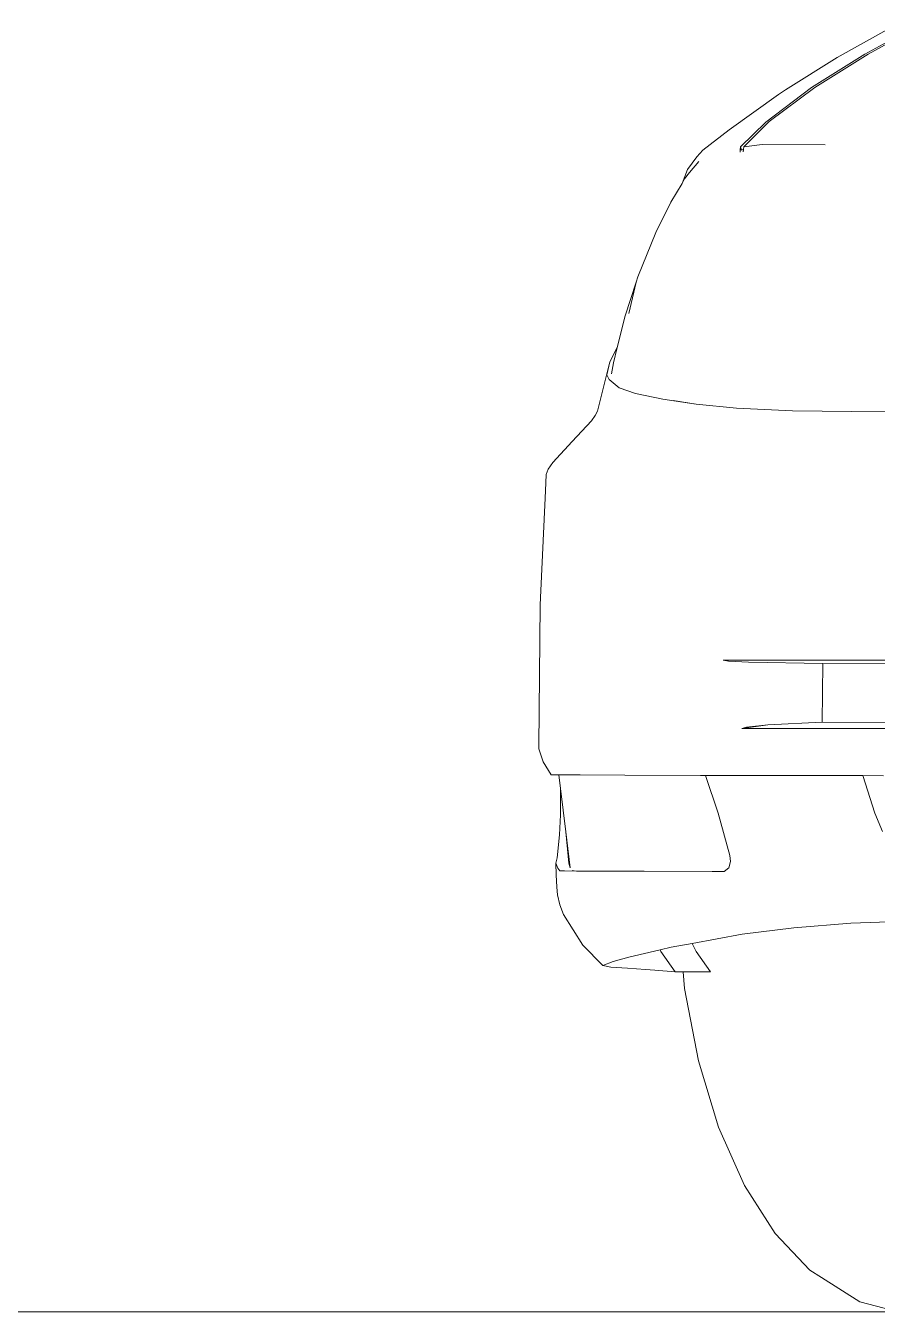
# Model space of a CAD drawing. Header units: inches. Extents: x 1944 to 3775, y -462 to 1299.
# Drawn here: x 3254.16 to 3279.13, y 1212.06 to 1249.77 of the extents above; entities that cross this region are included whole.
import ezdxf

# ---------------------------------------------------------------- set-up
doc = ezdxf.new("R2010")
doc.units = ezdxf.units.IN
doc.header["$MEASUREMENT"] = 0
doc.layers.add('CAR', color=173, linetype='Continuous', lineweight=13)

# ---------------------------------------------------------------- blocks, each defined once
blk = doc.blocks.new('A$C40BF4DA2')
at = {"layer": 'CAR'}
for p, q in [((106.253, 36.863), (104.748, 37.7)), ((104.846, 37.701), (106.35, 36.864)), ((105.706, 37.584), (107.168, 36.767)), ((107.821, 35.89), (106.253, 36.863)), ((106.35, 36.864), (107.922, 35.891)), ((107.168, 36.767), (108.682, 35.819)), ((109.163, 34.89), (107.821, 35.89)), ((107.922, 35.891), (109.26, 34.871)), ((108.886, 35.685), (108.682, 35.819)), ((110.337, 34.649), (108.886, 35.685)), ((109.904, 34.155), (109.163, 34.89)), ((109.26, 34.871), (110.002, 34.155)), ((111.109, 34.055), (110.337, 34.649)), ((107.513, 34.212), (109.369, 34.217)), ((109.369, 34.217), (109.904, 34.155)), ((109.913, 34.073), (109.904, 34.155)), ((109.952, 34.068), (109.913, 34.073)), ((109.919, 34.009), (109.913, 34.073)), ((109.965, 34.052), (109.97, 34.066)), ((109.97, 34.066), (110.002, 34.155)), ((110.008, 34.062), (109.97, 34.066)), ((110.002, 34.155), (110.008, 34.062)), ((110.008, 34.062), (110.012, 33.994)), ((111.109, 34.055), (111.281, 33.857)), ((111.223, 33.718), (111.496, 33.403)), ((111.281, 33.857), (111.55, 33.488)), ((111.638, 33.209), (111.496, 33.403)), ((111.55, 33.488), (111.715, 33.078)), ((111.715, 33.078), (111.638, 33.209)), ((112.039, 32.525), (111.715, 33.078)), ((112.039, 32.525), (112.487, 31.644)), ((112.487, 31.644), (113.015, 30.342)), ((113.055, 30.183), (113.015, 30.342)), ((113.055, 30.183), (113.381, 29.193)), ((113.055, 30.183), (113.279, 29.269)), ((113.612, 28.266), (113.381, 29.193)), ((113.612, 28.266), (113.832, 27.854)), ((113.722, 27.823), (113.612, 28.266)), ((113.785, 27.498), (113.722, 27.823)), ((113.832, 27.854), (113.916, 27.469)), ((114.196, 26.404), (113.832, 27.854)), ((113.851, 27.329), (113.56, 27.083)), ((113.916, 27.469), (113.851, 27.329)), ((113.084, 26.919), (112.28, 26.755)), ((113.56, 27.083), (113.084, 26.919)), ((108.48, 26.409), (106.734, 26.394)), ((110.115, 26.494), (108.48, 26.409)), ((111.296, 26.611), (110.115, 26.494)), ((112.28, 26.755), (111.296, 26.611)), ((111.97, 26.717), (111.296, 26.611)), ((114.259, 26.279), (114.196, 26.404)), ((106.734, 26.394), (105.511, 26.387)), ((114.373, 26.122), (114.259, 26.279)), ((114.937, 25.513), (114.373, 26.122)), ((115.504, 24.895), (114.937, 25.513)), ((115.639, 24.7), (115.504, 24.895)), ((115.694, 24.55), (115.639, 24.7)), ((115.714, 24.072), (115.694, 24.55)), ((115.714, 24.072), (115.872, 20.724)), ((115.913, 16.589), (115.872, 20.724)), ((77.748, 19.067), (110.509, 19.107)), ((107.588, 19.004), (101.745, 18.995)), ((109.769, 19.05), (107.588, 19.004)), ((107.588, 19.004), (107.601, 17.284)), ((110.354, 19.074), (109.769, 19.05)), ((110.509, 19.107), (110.354, 19.074)), ((78.63, 17.068), (109.96, 17.105)), ((107.601, 17.284), (101.625, 17.275)), ((107.601, 17.284), (109.195, 17.205)), ((109.195, 17.205), (109.828, 17.137)), ((109.195, 17.205), (109.96, 17.105)), ((109.828, 17.137), (109.96, 17.105)), ((115.786, 16.12), (115.911, 16.506)), ((115.911, 16.506), (115.913, 16.589)), ((115.556, 15.746), (115.786, 16.12)), ((106.415, 15.72), (105.804, 15.718)), ((106.415, 15.72), (106.057, 14.623)), ((111.03, 15.727), (106.415, 15.72)), ((110.659, 14.616), (111.03, 15.727)), ((111.03, 15.727), (111.17, 15.727)), ((111.17, 15.727), (113.396, 15.733)), ((113.396, 15.733), (114.697, 15.743)), ((114.697, 15.743), (115.326, 15.745)), ((115.277, 15.339), (115.326, 15.745)), ((115.326, 15.745), (115.368, 15.746)), ((115.368, 15.746), (115.556, 15.746)), ((115.124, 14.076), (115.277, 15.339)), ((115.275, 15.195), (115.277, 15.339)), ((115.275, 15.195), (115.281, 14.574)), ((106.057, 14.623), (105.832, 14.082)), ((110.311, 13.379), (110.659, 14.616)), ((115.281, 14.574), (115.307, 13.984)), ((114.995, 13.014), (115.124, 14.076)), ((115.034, 13.155), (115.124, 14.076)), ((115.307, 13.984), (115.376, 13.312)), ((110.295, 13.208), (110.311, 13.379)), ((110.347, 13.015), (110.295, 13.208)), ((115.376, 13.312), (115.419, 13.153)), ((110.476, 12.909), (110.347, 13.015)), ((110.633, 12.912), (110.476, 12.909)), ((110.48, 12.906), (110.476, 12.909)), ((110.832, 12.911), (110.48, 12.906)), ((112.822, 12.918), (110.633, 12.912)), ((113.055, 12.917), (110.832, 12.911)), ((113.055, 12.917), (112.822, 12.918)), ((114.437, 12.922), (113.055, 12.917)), ((114.806, 12.924), (114.437, 12.922)), ((114.806, 12.924), (114.933, 12.936)), ((115.165, 12.926), (114.806, 12.924)), ((114.933, 12.936), (114.935, 12.936)), ((114.941, 12.937), (114.935, 12.936)), ((114.995, 13.014), (115.034, 13.155)), ((115.3, 12.929), (115.165, 12.926)), ((115.361, 13.01), (115.3, 12.929)), ((115.419, 13.153), (115.361, 13.01)), ((115.419, 13.153), (115.407, 12.809)), ((115.362, 12.224), (115.389, 12.453)), ((115.407, 12.809), (115.389, 12.453)), ((115.297, 11.933), (115.362, 12.224)), ((115.194, 11.653), (115.297, 11.933)), ((105.36, 11.447), (106.767, 11.395)), ((106.767, 11.395), (108.436, 11.259)), ((114.627, 10.753), (115.194, 11.653)), ((108.436, 11.259), (109.948, 11.069)), ((109.948, 11.069), (111.416, 10.803)), ((110.882, 9.974), (111.296, 10.567)), ((111.296, 10.567), (111.416, 10.803)), ((111.416, 10.803), (112.036, 10.69)), ((111.919, 9.972), (112.335, 10.567)), ((112.036, 10.69), (112.358, 10.615)), ((112.335, 10.567), (112.358, 10.615)), ((112.358, 10.615), (113.273, 10.399)), ((114.039, 10.155), (114.627, 10.753)), ((113.273, 10.399), (113.734, 10.273)), ((113.734, 10.273), (114.039, 10.155)), ((111.683, 9.972), (110.882, 9.974)), ((111.638, 9.477), (111.683, 9.972)), ((111.919, 9.972), (111.683, 9.972)), ((112.512, 10.018), (111.919, 9.972)), ((112.782, 10.042), (112.512, 10.018)), ((113.314, 10.081), (112.782, 10.042)), ((113.806, 10.107), (113.314, 10.081)), ((114.039, 10.155), (113.806, 10.107)), ((111.233, 7.356), (111.638, 9.477)), ((110.641, 5.412), (111.233, 7.356)), ((109.883, 3.707), (110.641, 5.412)), ((108.982, 2.297), (109.883, 3.707)), ((107.967, 1.227), (108.982, 2.297)), ((107.967, 1.227), (107.622, 1.005)), ((107.622, 1.005), (106.505, 0.295)), ((106.505, 0.295), (105.342, -0.01))]:
    blk.add_line(p, q, dxfattribs=at)

msp = doc.modelspace()

# ---------------------------------------------------------------- linework, layer by layer
at = {"layer": 'CAR'}
msp.add_line((2001.69, 1212.071), (3554.696, 1212.071), dxfattribs=at)

# ---------------------------------------------------------------- block references
at = {"layer": 'CAR', "xscale": -1}
msp.add_blockref('A$C40BF4DA2', (3385.119, 1212.071), dxfattribs=at)

doc.saveas('drawing.dxf')
